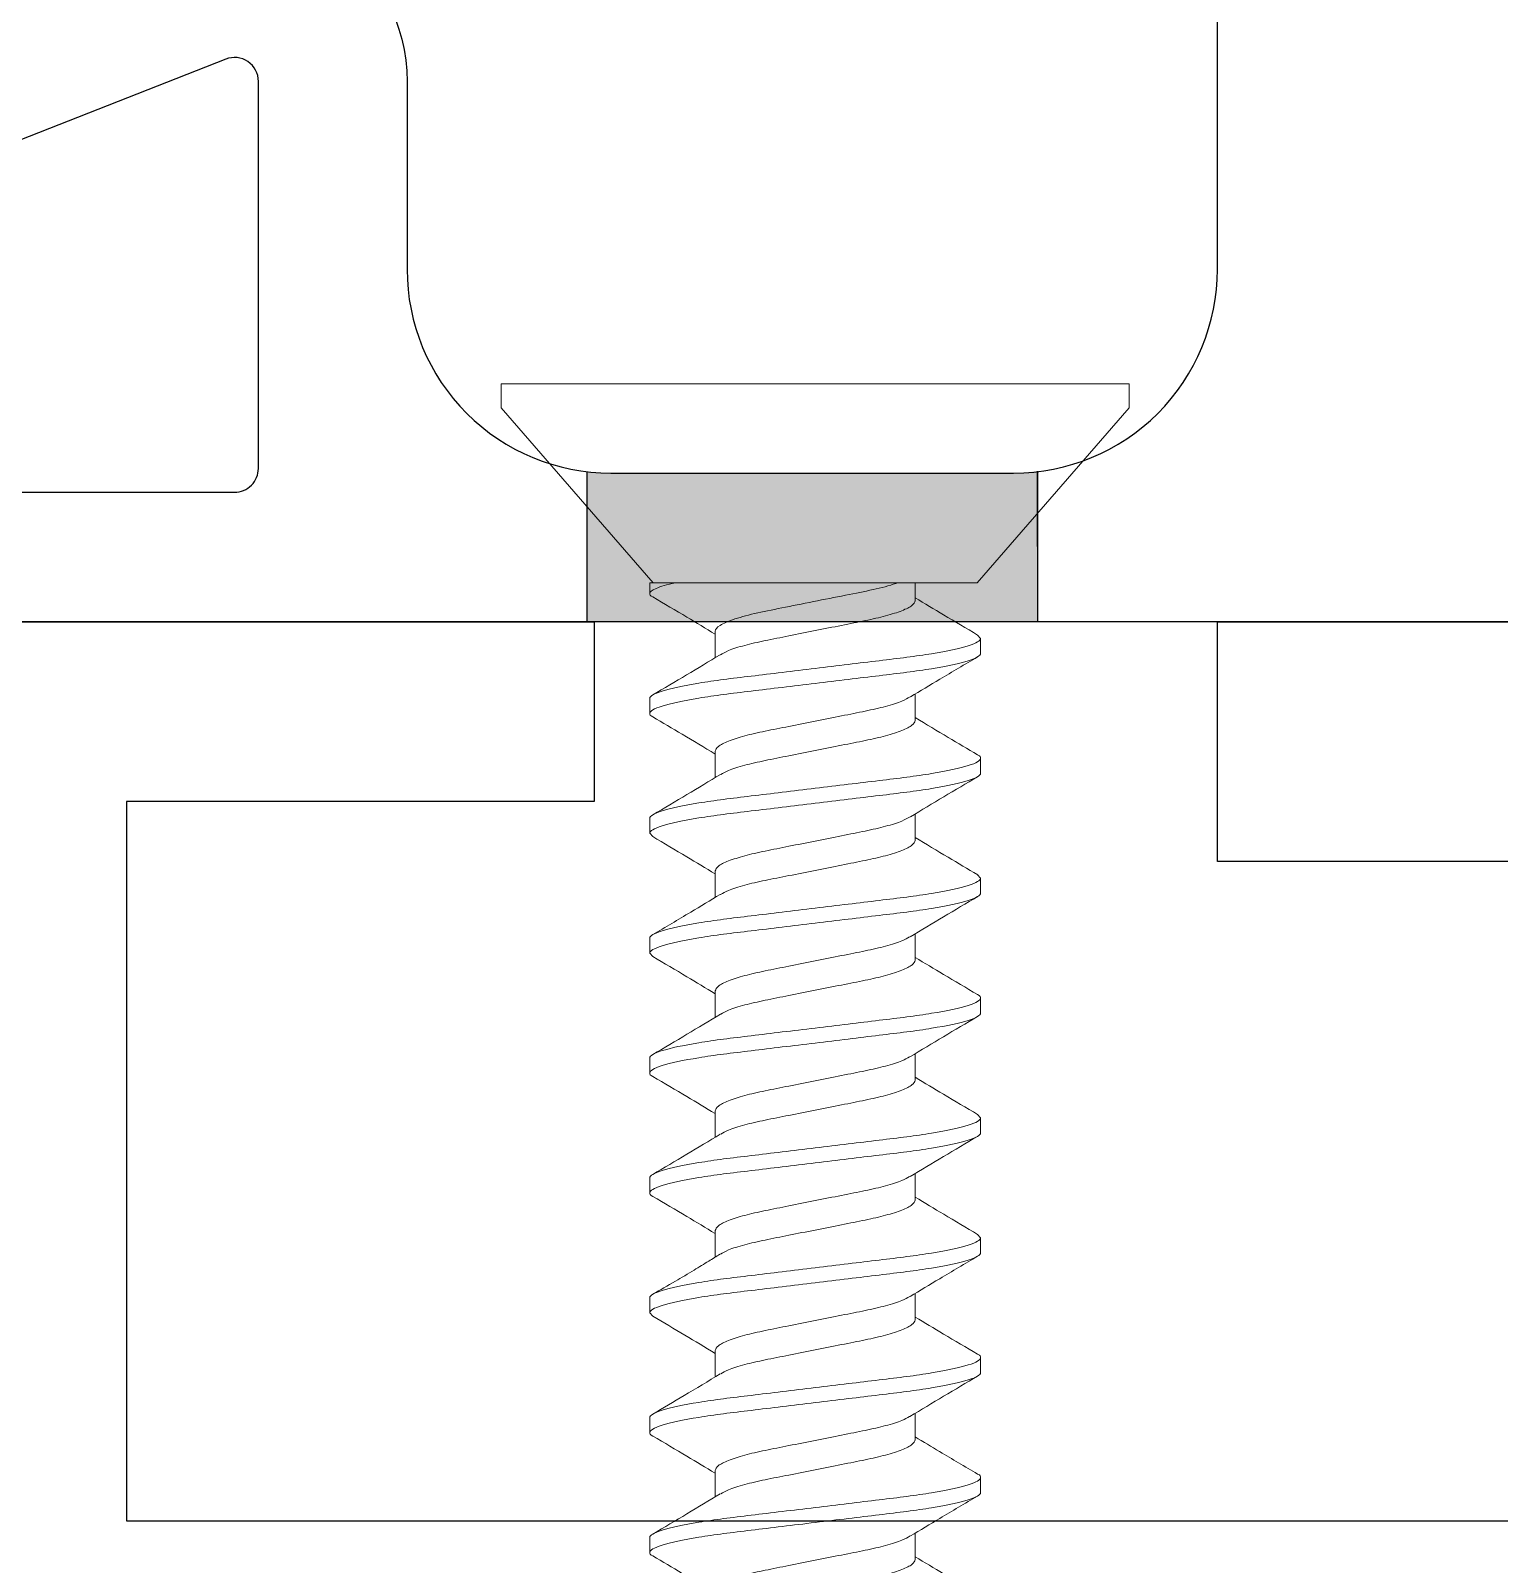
# Model space of a CAD drawing. Extents: x 0 to 79.8, y 0 to 38.2.
# Drawn here: x 23.073 to 23.686, y 29.252 to 29.892 of the extents above; entities that cross this region are included whole.
import ezdxf

# ---------------------------------------------------------------- set-up
doc = ezdxf.new("R2010")
doc.units = 0
doc.header["$MEASUREMENT"] = 0
doc.linetypes.add('SLD-Solid', pattern=[0])
doc.layers.get('0').update_dxf_attribs({"linetype": 'CONTINUOUS'})
for name, color, linetype in [('FRAME', 1, 'CONTINUOUS'), ('TEXT', 7, 'CONTINUOUS'), ('WEEPING', 7, 'CONTINUOUS')]:
    doc.layers.add(name, color=color, linetype=linetype)

# ---------------------------------------------------------------- blocks, each defined once
blk = doc.blocks.new('3749-SILL')
for points in [[(0.53, -0.554), (0.53, -0.366), (0.53, -0.312, -0.414214), (0.55, -0.292), (0.5505, -0.292, -0.414214), (0.57, -0.3115), (0.57, -0.3275, 0.414214), (0.5945, -0.352), (0.5955, -0.352, 0.414214), (0.62, -0.3275), (0.62, -0.0765, 0.414214), (0.5955, -0.052), (0.5945, -0.052, 0.414214), (0.57, -0.0765), (0.57, -0.0925, -0.414214), (0.5505, -0.112), (0.5495, -0.112, -0.414214), (0.53, -0.0925), (0.53, -0.03, -0.414214), (0.57, 0.01), (0.59276, 0.01), (0.61, 0.01, -0.414214), (0.735, -0.115)], [(0.6666, -0.7), (0.01, -0.7, -0.414214)], [(0.01, -0.646), (0.12, -0.646, 0.414214), (0.13, -0.636), (0.13, -0.47463, 0.528549), (0.11635, -0.46532), (0.02185, -0.50242, -0.528549)], [(0.16, -0.41477, -0.250492), (0.192, -0.47463), (0.192, -0.553, 0.414214), (0.277, -0.638), (0.445, -0.638, 0.414214), (0.53, -0.553)]]:
    blk.add_lwpolyline(points, format="xyb")
blk = doc.blocks.new('25559')
at = {"color": 7, "linetype": 'SLD-Solid', "lineweight": 15}
for p, q in [((0.01, 0.131), (0, 0.131)), ((0, 0), (0, 0.131)), ((0.083, 0.06754), (0.01, 0.131)), ((0.083, 0.06754), (0.083, -0.05315)), ((0.10625, 0.069), (0.10482, 0.06775)), ((0.10625, 0.069), (0.1125, 0.069)), ((0.15625, 0.069), (0.1625, 0.069)), ((0.20625, 0.069), (0.20482, 0.06775)), ((0.20625, 0.069), (0.2125, 0.069)), ((0.25625, 0.069), (0.2625, 0.069)), ((0.30625, 0.069), (0.3048, 0.06774)), ((0.30625, 0.069), (0.3125, 0.069)), ((0.35625, 0.069), (0.35481, 0.06774)), ((0.35625, 0.069), (0.3625, 0.069)), ((0.40625, 0.069), (0.4125, 0.069)), ((0.45625, 0.069), (0.4625, 0.069)), ((0.0905, 0.04172), (0.083, 0.04172)), ((0.1405, 0.04172), (0.12945, 0.04172)), ((0.1905, 0.04172), (0.17946, 0.04172)), ((0.2405, 0.04172), (0.22946, 0.04172)), ((0.2905, 0.04172), (0.27946, 0.04172)), ((0.3405, 0.04172), (0.32946, 0.04172)), ((0.3905, 0.04172), (0.37946, 0.04172)), ((0.4405, 0.04172), (0.42946, 0.04172)), ((0.4905, 0.04172), (0.47945, 0.04172)), ((0, -0.131), (0, 0)), ((0.10325, -0.04172), (0.11429, -0.04172)), ((0.15325, -0.04172), (0.16429, -0.04172)), ((0.20325, -0.04172), (0.21429, -0.04172)), ((0.25325, -0.04172), (0.26429, -0.04172)), ((0.30325, -0.04172), (0.31429, -0.04172)), ((0.35325, -0.04172), (0.36432, -0.04172)), ((0.40325, -0.04172), (0.41429, -0.04172)), ((0.45325, -0.04172), (0.46429, -0.04172)), ((0.083, -0.069), (0.083, -0.05833)), ((0.01, -0.131), (0.083, -0.06754)), ((0.0875, -0.069), (0.083, -0.069)), ((0.1375, -0.069), (0.13125, -0.069)), ((0.1875, -0.069), (0.18125, -0.069)), ((0.18893, -0.06775), (0.1875, -0.069)), ((0.2375, -0.069), (0.23125, -0.069)), ((0.23894, -0.06774), (0.2375, -0.069)), ((0.2875, -0.069), (0.28125, -0.069)), ((0.3375, -0.069), (0.33125, -0.069)), ((0.3875, -0.069), (0.38125, -0.069)), ((0.38894, -0.06775), (0.3875, -0.069)), ((0.4375, -0.069), (0.43125, -0.069)), ((0.4875, -0.069), (0.48125, -0.069)), ((0, -0.131), (0.01, -0.131))]:
    blk.add_line(p, q, dxfattribs=at)
for points, knots in [([(0.10482, 0.06776), (0.10203, 0.06303), (0.0969, 0.05432), (0.09167, 0.04567), (0.08929, 0.04172)], [0, 0, 0, 0, 0.544207, 1, 1, 1, 1]), ([(0.13125, -0.069), (0.13035, -0.069), (0.1293, -0.06732), (0.12709, -0.06033), (0.12595, -0.05502), (0.12436, -0.04534), (0.12385, -0.04184), (0.12291, -0.03455), (0.12246, -0.03075), (0.12098, -0.01846), (0.11987, -0.00924), (0.11763, 0.00924), (0.11652, 0.01846), (0.11504, 0.03075), (0.11459, 0.03455), (0.11365, 0.04184), (0.11314, 0.04534), (0.11155, 0.05502), (0.11041, 0.06033), (0.1082, 0.06732), (0.10715, 0.069), (0.10625, 0.069)], [0, 0, 0, 0, 0.125, 0.125, 0.25, 0.25, 0.3125, 0.3125, 0.375, 0.375, 0.5, 0.5, 0.625, 0.625, 0.6875, 0.6875, 0.75, 0.75, 0.875, 0.875, 1, 1, 1, 1]), ([(0.1375, -0.069), (0.1366, -0.069), (0.13555, -0.06732), (0.13334, -0.06033), (0.1322, -0.05502), (0.13061, -0.04534), (0.1301, -0.04184), (0.12916, -0.03455), (0.12871, -0.03075), (0.12723, -0.01846), (0.12612, -0.00924), (0.12388, 0.00924), (0.12277, 0.01846), (0.12129, 0.03075), (0.12084, 0.03455), (0.1199, 0.04184), (0.11939, 0.04534), (0.1178, 0.05502), (0.11666, 0.06033), (0.11445, 0.06732), (0.1134, 0.069), (0.1125, 0.069)], [0, 0, 0, 0, 0.125, 0.125, 0.25, 0.25, 0.3125, 0.3125, 0.375, 0.375, 0.5, 0.5, 0.625, 0.625, 0.6875, 0.6875, 0.75, 0.75, 0.875, 0.875, 1, 1, 1, 1]), ([(0.13062, 0.03978), (0.12817, 0.04384), (0.12258, 0.0531), (0.11707, 0.06244), (0.11399, 0.06768)], [0, 0, 0, 0, 0.438573, 1, 1, 1, 1]), ([(0.15478, 0.06771), (0.15237, 0.06362), (0.14725, 0.05492), (0.14205, 0.04629), (0.13929, 0.04172)], [0, 0, 0, 0, 0.470064, 1, 1, 1, 1]), ([(0.15625, 0.069), (0.15578, 0.06899), (0.15531, 0.06899), (0.15479, 0.06771), (0.15478, 0.06769)], [0, 0, 0, 0, 0.98851, 1, 1, 1, 1]), ([(0.18125, -0.069), (0.18035, -0.069), (0.1793, -0.06732), (0.17709, -0.06033), (0.17595, -0.05502), (0.17436, -0.04534), (0.17385, -0.04184), (0.17291, -0.03455), (0.17246, -0.03075), (0.17098, -0.01846), (0.16987, -0.00924), (0.16763, 0.00924), (0.16652, 0.01846), (0.16504, 0.03075), (0.16459, 0.03455), (0.16365, 0.04184), (0.16314, 0.04534), (0.16155, 0.05502), (0.16041, 0.06033), (0.1582, 0.06732), (0.15715, 0.069), (0.15625, 0.069)], [0, 0, 0, 0, 0.125, 0.125, 0.25, 0.25, 0.3125, 0.3125, 0.375, 0.375, 0.5, 0.5, 0.625, 0.625, 0.6875, 0.6875, 0.75, 0.75, 0.875, 0.875, 1, 1, 1, 1]), ([(0.1875, -0.069), (0.1866, -0.069), (0.18555, -0.06732), (0.18334, -0.06033), (0.1822, -0.05502), (0.18061, -0.04534), (0.1801, -0.04184), (0.17916, -0.03455), (0.17871, -0.03075), (0.17723, -0.01846), (0.17612, -0.00924), (0.17388, 0.00924), (0.17277, 0.01846), (0.17129, 0.03075), (0.17084, 0.03455), (0.1699, 0.04184), (0.16939, 0.04534), (0.1678, 0.05502), (0.16666, 0.06033), (0.16445, 0.06732), (0.1634, 0.069), (0.1625, 0.069)], [0, 0, 0, 0, 0.125, 0.125, 0.25, 0.25, 0.3125, 0.3125, 0.375, 0.375, 0.5, 0.5, 0.625, 0.625, 0.6875, 0.6875, 0.75, 0.75, 0.875, 0.875, 1, 1, 1, 1]), ([(0.18067, 0.03971), (0.17787, 0.04434), (0.17225, 0.05365), (0.16672, 0.06304), (0.16394, 0.06775)], [0, 0, 0, 0, 0.497584, 1, 1, 1, 1]), ([(0.20482, 0.06777), (0.20239, 0.06365), (0.19727, 0.05494), (0.19204, 0.04628), (0.18929, 0.04172)], [0, 0, 0, 0, 0.473411, 1, 1, 1, 1]), ([(0.23125, -0.069), (0.23035, -0.069), (0.2293, -0.06732), (0.22709, -0.06033), (0.22595, -0.05502), (0.22436, -0.04534), (0.22385, -0.04184), (0.22291, -0.03455), (0.22246, -0.03075), (0.22098, -0.01846), (0.21987, -0.00924), (0.21763, 0.00924), (0.21652, 0.01846), (0.21504, 0.03075), (0.21459, 0.03455), (0.21365, 0.04184), (0.21314, 0.04534), (0.21155, 0.05502), (0.21041, 0.06033), (0.2082, 0.06732), (0.20715, 0.069), (0.20625, 0.069)], [0, 0, 0, 0, 0.125, 0.125, 0.25, 0.25, 0.3125, 0.3125, 0.375, 0.375, 0.5, 0.5, 0.625, 0.625, 0.6875, 0.6875, 0.75, 0.75, 0.875, 0.875, 1, 1, 1, 1]), ([(0.2375, -0.069), (0.2366, -0.069), (0.23555, -0.06732), (0.23334, -0.06033), (0.2322, -0.05502), (0.23061, -0.04534), (0.2301, -0.04184), (0.22916, -0.03455), (0.22871, -0.03075), (0.22723, -0.01846), (0.22612, -0.00924), (0.22388, 0.00924), (0.22277, 0.01846), (0.22129, 0.03075), (0.22084, 0.03455), (0.2199, 0.04184), (0.21939, 0.04534), (0.2178, 0.05502), (0.21666, 0.06033), (0.21445, 0.06732), (0.2134, 0.069), (0.2125, 0.069)], [0, 0, 0, 0, 0.125, 0.125, 0.25, 0.25, 0.3125, 0.3125, 0.375, 0.375, 0.5, 0.5, 0.625, 0.625, 0.6875, 0.6875, 0.75, 0.75, 0.875, 0.875, 1, 1, 1, 1]), ([(0.23074, 0.03959), (0.22793, 0.04424), (0.22227, 0.05361), (0.21672, 0.06303), (0.21393, 0.06777)], [0, 0, 0, 0, 0.497176, 1, 1, 1, 1]), ([(0.25477, 0.06769), (0.25199, 0.06296), (0.24687, 0.05427), (0.24167, 0.04565), (0.23929, 0.04172)], [0, 0, 0, 0, 0.544096, 1, 1, 1, 1]), ([(0.25625, 0.069), (0.25578, 0.06899), (0.25531, 0.06898), (0.25478, 0.06769), (0.25477, 0.06766)], [0, 0, 0, 0, 0.980805, 1, 1, 1, 1]), ([(0.28125, -0.069), (0.28035, -0.069), (0.2793, -0.06732), (0.27709, -0.06033), (0.27595, -0.05502), (0.27436, -0.04534), (0.27385, -0.04184), (0.27291, -0.03455), (0.27246, -0.03075), (0.27098, -0.01846), (0.26987, -0.00924), (0.26763, 0.00924), (0.26652, 0.01846), (0.26504, 0.03075), (0.26459, 0.03455), (0.26365, 0.04184), (0.26314, 0.04534), (0.26155, 0.05502), (0.26041, 0.06033), (0.2582, 0.06732), (0.25715, 0.069), (0.25625, 0.069)], [0, 0, 0, 0, 0.125, 0.125, 0.25, 0.25, 0.3125, 0.3125, 0.375, 0.375, 0.5, 0.5, 0.625, 0.625, 0.6875, 0.6875, 0.75, 0.75, 0.875, 0.875, 1, 1, 1, 1]), ([(0.2875, -0.069), (0.2866, -0.069), (0.28555, -0.06732), (0.28334, -0.06033), (0.2822, -0.05502), (0.28061, -0.04534), (0.2801, -0.04184), (0.27916, -0.03455), (0.27871, -0.03075), (0.27723, -0.01846), (0.27612, -0.00924), (0.27388, 0.00924), (0.27277, 0.01846), (0.27129, 0.03075), (0.27084, 0.03455), (0.2699, 0.04184), (0.26939, 0.04534), (0.2678, 0.05502), (0.26666, 0.06033), (0.26445, 0.06732), (0.2634, 0.069), (0.2625, 0.069)], [0, 0, 0, 0, 0.125, 0.125, 0.25, 0.25, 0.3125, 0.3125, 0.375, 0.375, 0.5, 0.5, 0.625, 0.625, 0.6875, 0.6875, 0.75, 0.75, 0.875, 0.875, 1, 1, 1, 1]), ([(0.28079, 0.03951), (0.27797, 0.04417), (0.27231, 0.05355), (0.26675, 0.06298), (0.26396, 0.06772)], [0, 0, 0, 0, 0.497089, 1, 1, 1, 1]), ([(0.3048, 0.06774), (0.30201, 0.063), (0.29689, 0.0543), (0.29167, 0.04565), (0.28929, 0.04172)], [0, 0, 0, 0, 0.5454253, 1, 1, 1, 1]), ([(0.33125, -0.069), (0.33035, -0.069), (0.3293, -0.06732), (0.32709, -0.06033), (0.32595, -0.05502), (0.32436, -0.04534), (0.32385, -0.04184), (0.32291, -0.03455), (0.32246, -0.03075), (0.32098, -0.01846), (0.31987, -0.00924), (0.31763, 0.00924), (0.31652, 0.01846), (0.31504, 0.03075), (0.31459, 0.03455), (0.31365, 0.04184), (0.31314, 0.04534), (0.31155, 0.05502), (0.31041, 0.06033), (0.3082, 0.06732), (0.30715, 0.069), (0.30625, 0.069)], [0, 0, 0, 0, 0.125, 0.125, 0.25, 0.25, 0.3125, 0.3125, 0.375, 0.375, 0.5, 0.5, 0.625, 0.625, 0.6875, 0.6875, 0.75, 0.75, 0.875, 0.875, 1, 1, 1, 1]), ([(0.3375, -0.069), (0.3366, -0.069), (0.33555, -0.06732), (0.33334, -0.06033), (0.3322, -0.05502), (0.33061, -0.04534), (0.3301, -0.04184), (0.32916, -0.03455), (0.32871, -0.03075), (0.32723, -0.01846), (0.32612, -0.00924), (0.32388, 0.00924), (0.32277, 0.01846), (0.32129, 0.03075), (0.32084, 0.03455), (0.3199, 0.04184), (0.31939, 0.04534), (0.3178, 0.05502), (0.31666, 0.06033), (0.31445, 0.06732), (0.3134, 0.069), (0.3125, 0.069)], [0, 0, 0, 0, 0.125, 0.125, 0.25, 0.25, 0.3125, 0.3125, 0.375, 0.375, 0.5, 0.5, 0.625, 0.625, 0.6875, 0.6875, 0.75, 0.75, 0.875, 0.875, 1, 1, 1, 1]), ([(0.33075, 0.03957), (0.32795, 0.04421), (0.32231, 0.05355), (0.31677, 0.06295), (0.31398, 0.06768)], [0, 0, 0, 0, 0.497384, 1, 1, 1, 1]), ([(0.35481, 0.06775), (0.35203, 0.06304), (0.3469, 0.05433), (0.34169, 0.04568), (0.33929, 0.04172)], [0, 0, 0, 0, 0.541562, 1, 1, 1, 1]), ([(0.38125, -0.069), (0.38035, -0.069), (0.3793, -0.06732), (0.37709, -0.06033), (0.37595, -0.05502), (0.37436, -0.04534), (0.37385, -0.04184), (0.37291, -0.03455), (0.37246, -0.03075), (0.37098, -0.01846), (0.36987, -0.00924), (0.36763, 0.00924), (0.36652, 0.01846), (0.36504, 0.03075), (0.36459, 0.03455), (0.36365, 0.04184), (0.36314, 0.04534), (0.36155, 0.05502), (0.36041, 0.06033), (0.3582, 0.06732), (0.35715, 0.069), (0.35625, 0.069)], [0, 0, 0, 0, 0.125, 0.125, 0.25, 0.25, 0.3125, 0.3125, 0.375, 0.375, 0.5, 0.5, 0.625, 0.625, 0.6875, 0.6875, 0.75, 0.75, 0.875, 0.875, 1, 1, 1, 1]), ([(0.3875, -0.069), (0.3866, -0.069), (0.38555, -0.06732), (0.38334, -0.06033), (0.3822, -0.05502), (0.38061, -0.04534), (0.3801, -0.04184), (0.37916, -0.03455), (0.37871, -0.03075), (0.37723, -0.01846), (0.37612, -0.00924), (0.37388, 0.00924), (0.37277, 0.01846), (0.37129, 0.03075), (0.37084, 0.03455), (0.3699, 0.04184), (0.36939, 0.04534), (0.3678, 0.05502), (0.36666, 0.06033), (0.36445, 0.06732), (0.3634, 0.069), (0.3625, 0.069)], [0, 0, 0, 0, 0.125, 0.125, 0.25, 0.25, 0.3125, 0.3125, 0.375, 0.375, 0.5, 0.5, 0.625, 0.625, 0.6875, 0.6875, 0.75, 0.75, 0.875, 0.875, 1, 1, 1, 1]), ([(0.38072, 0.03961), (0.37825, 0.04371), (0.37261, 0.05305), (0.36706, 0.06245), (0.36395, 0.06773)], [0, 0, 0, 0, 0.438718, 1, 1, 1, 1]), ([(0.40479, 0.06772), (0.402, 0.06298), (0.39688, 0.05428), (0.39166, 0.04564), (0.38929, 0.04172)], [0, 0, 0, 0, 0.545773, 1, 1, 1, 1]), ([(0.40625, 0.069), (0.40578, 0.069), (0.40531, 0.06899), (0.40479, 0.06772), (0.40479, 0.06771)], [0, 0, 0, 0, 0.99403, 1, 1, 1, 1]), ([(0.43125, -0.069), (0.43035, -0.069), (0.4293, -0.06732), (0.42709, -0.06033), (0.42595, -0.05502), (0.42436, -0.04534), (0.42385, -0.04184), (0.42291, -0.03455), (0.42246, -0.03075), (0.42098, -0.01846), (0.41987, -0.00924), (0.41763, 0.00924), (0.41652, 0.01846), (0.41504, 0.03075), (0.41459, 0.03455), (0.41365, 0.04184), (0.41314, 0.04534), (0.41155, 0.05502), (0.41041, 0.06033), (0.4082, 0.06732), (0.40715, 0.069), (0.40625, 0.069)], [0, 0, 0, 0, 0.125, 0.125, 0.25, 0.25, 0.3125, 0.3125, 0.375, 0.375, 0.5, 0.5, 0.625, 0.625, 0.6875, 0.6875, 0.75, 0.75, 0.875, 0.875, 1, 1, 1, 1]), ([(0.4375, -0.069), (0.4366, -0.069), (0.43555, -0.06732), (0.43334, -0.06033), (0.4322, -0.05502), (0.43061, -0.04534), (0.4301, -0.04184), (0.42916, -0.03455), (0.42871, -0.03075), (0.42723, -0.01846), (0.42612, -0.00924), (0.42388, 0.00924), (0.42277, 0.01846), (0.42129, 0.03075), (0.42084, 0.03455), (0.4199, 0.04184), (0.41939, 0.04534), (0.4178, 0.05502), (0.41666, 0.06033), (0.41445, 0.06732), (0.4134, 0.069), (0.4125, 0.069)], [0, 0, 0, 0, 0.125, 0.125, 0.25, 0.25, 0.3125, 0.3125, 0.375, 0.375, 0.5, 0.5, 0.625, 0.625, 0.6875, 0.6875, 0.75, 0.75, 0.875, 0.875, 1, 1, 1, 1]), ([(0.43078, 0.03953), (0.42796, 0.04419), (0.42229, 0.05358), (0.41673, 0.06302), (0.41394, 0.06776)], [0, 0, 0, 0, 0.4970233, 1, 1, 1, 1]), ([(0.45479, 0.06772), (0.45168, 0.06244), (0.44656, 0.05374), (0.44134, 0.04511), (0.43929, 0.04172)], [0, 0, 0, 0, 0.6068336, 1, 1, 1, 1]), ([(0.45625, 0.069), (0.45578, 0.069), (0.45531, 0.06899), (0.45479, 0.06772), (0.45479, 0.06771)], [0, 0, 0, 0, 0.992352, 1, 1, 1, 1]), ([(0.48125, -0.069), (0.48035, -0.069), (0.4793, -0.06732), (0.47709, -0.06033), (0.47595, -0.05502), (0.47436, -0.04534), (0.47385, -0.04184), (0.47291, -0.03455), (0.47246, -0.03075), (0.47098, -0.01846), (0.46987, -0.00924), (0.46763, 0.00924), (0.46652, 0.01846), (0.46504, 0.03075), (0.46459, 0.03455), (0.46365, 0.04184), (0.46314, 0.04534), (0.46155, 0.05502), (0.46041, 0.06033), (0.4582, 0.06732), (0.45715, 0.069), (0.45625, 0.069)], [0, 0, 0, 0, 0.125, 0.125, 0.25, 0.25, 0.3125, 0.3125, 0.375, 0.375, 0.5, 0.5, 0.625, 0.625, 0.6875, 0.6875, 0.75, 0.75, 0.875, 0.875, 1, 1, 1, 1]), ([(0.4875, -0.069), (0.4866, -0.069), (0.48555, -0.06732), (0.48334, -0.06033), (0.4822, -0.05502), (0.48061, -0.04534), (0.4801, -0.04184), (0.47916, -0.03455), (0.47871, -0.03075), (0.47723, -0.01846), (0.47612, -0.00924), (0.47388, 0.00924), (0.47277, 0.01846), (0.47129, 0.03075), (0.47084, 0.03455), (0.4699, 0.04184), (0.46939, 0.04534), (0.4678, 0.05502), (0.46666, 0.06033), (0.46445, 0.06732), (0.4634, 0.069), (0.4625, 0.069)], [0, 0, 0, 0, 0.125, 0.125, 0.25, 0.25, 0.3125, 0.3125, 0.375, 0.375, 0.5, 0.5, 0.625, 0.625, 0.6875, 0.6875, 0.75, 0.75, 0.875, 0.875, 1, 1, 1, 1]), ([(0.48062, 0.03977), (0.47817, 0.04383), (0.47258, 0.05309), (0.46708, 0.06243), (0.46399, 0.06767)], [0, 0, 0, 0, 0.438583, 1, 1, 1, 1]), ([(0.50478, 0.06771), (0.50199, 0.06297), (0.49688, 0.05428), (0.49166, 0.04564), (0.48929, 0.04172)], [0, 0, 0, 0, 0.545575, 1, 1, 1, 1]), ([(0.11309, -0.03951), (0.11251, -0.03852), (0.1112, -0.03628), (0.10913, -0.02975), (0.10717, -0.02111), (0.1052, -0.01097), (0.103, 0), (0.1008, 0.01097), (0.09883, 0.02109), (0.09687, 0.02981), (0.09467, 0.03652), (0.09246, 0.0409), (0.09115, 0.04145), (0.0905, 0.04172)], [0, 0, 0, 0, 0.075452, 0.169625, 0.260362, 0.351098, 0.445271, 0.539445, 0.630181, 0.720917, 0.81509, 0.909264, 1, 1, 1, 1]), ([(0.1306, 0.03961), (0.13121, 0.03859), (0.13254, 0.03633), (0.13462, 0.02976), (0.13658, 0.0211), (0.13855, 0.01097), (0.14075, 0), (0.14295, -0.01097), (0.14492, -0.02109), (0.14688, -0.02981), (0.14908, -0.03652), (0.15129, -0.0409), (0.1526, -0.04145), (0.15325, -0.04172)], [0, 0, 0, 0, 0.077601, 0.171555, 0.26208, 0.352606, 0.44656, 0.540515, 0.63104, 0.721566, 0.81552, 0.909475, 1, 1, 1, 1]), ([(0.16298, -0.0393), (0.16244, -0.03837), (0.16116, -0.03619), (0.15913, -0.02975), (0.15717, -0.02111), (0.1552, -0.01097), (0.153, 0), (0.1508, 0.01097), (0.14883, 0.02109), (0.14687, 0.02981), (0.14467, 0.03652), (0.14246, 0.0409), (0.14115, 0.04145), (0.1405, 0.04172)], [0, 0, 0, 0, 0.071202, 0.165808, 0.256961, 0.348115, 0.442721, 0.537327, 0.628481, 0.719634, 0.81424, 0.908847, 1, 1, 1, 1]), ([(0.18064, 0.03955), (0.18123, 0.03854), (0.18255, 0.0363), (0.18462, 0.02975), (0.18658, 0.02111), (0.18855, 0.01097), (0.19075, 0), (0.19295, -0.01097), (0.19492, -0.02109), (0.19688, -0.02981), (0.19908, -0.03652), (0.20129, -0.0409), (0.2026, -0.04145), (0.20325, -0.04172)], [0, 0, 0, 0, 0.076238, 0.170331, 0.26099, 0.351649, 0.445743, 0.539836, 0.630495, 0.721154, 0.815248, 0.909341, 1, 1, 1, 1]), ([(0.21305, -0.03944), (0.21248, -0.03846), (0.21118, -0.03625), (0.20913, -0.02975), (0.20717, -0.02111), (0.2052, -0.01097), (0.203, 0), (0.2008, 0.01097), (0.19883, 0.02109), (0.19687, 0.02981), (0.19467, 0.03652), (0.19246, 0.0409), (0.19115, 0.04145), (0.1905, 0.04172)], [0, 0, 0, 0, 0.073946, 0.168273, 0.259157, 0.350041, 0.444368, 0.538694, 0.629578, 0.720463, 0.814789, 0.909116, 1, 1, 1, 1]), ([(0.23072, 0.0394), (0.23128, 0.03844), (0.23257, 0.03623), (0.23462, 0.02975), (0.23658, 0.02111), (0.23855, 0.01097), (0.24075, 0), (0.24295, -0.01097), (0.24492, -0.02109), (0.24688, -0.02981), (0.24908, -0.03652), (0.25129, -0.0409), (0.2526, -0.04145), (0.25325, -0.04172)], [0, 0, 0, 0, 0.073189, 0.167593, 0.258551, 0.34951, 0.443913, 0.538317, 0.629276, 0.720234, 0.814638, 0.909042, 1, 1, 1, 1]), ([(0.263, -0.03933), (0.26244, -0.03838), (0.26116, -0.0362), (0.25913, -0.02975), (0.25717, -0.02111), (0.2552, -0.01097), (0.253, 0), (0.2508, 0.01097), (0.24883, 0.02109), (0.24687, 0.02981), (0.24467, 0.03652), (0.24246, 0.0409), (0.24115, 0.04145), (0.2405, 0.04172)], [0, 0, 0, 0, 0.071694, 0.16625, 0.257355, 0.34846, 0.443016, 0.537572, 0.628677, 0.719783, 0.814339, 0.908895, 1, 1, 1, 1]), ([(0.28076, 0.03931), (0.28131, 0.03837), (0.28259, 0.03619), (0.28462, 0.02975), (0.28658, 0.02111), (0.28855, 0.01097), (0.29075, 0), (0.29295, -0.01097), (0.29492, -0.02109), (0.29688, -0.02981), (0.29908, -0.03652), (0.30129, -0.0409), (0.3026, -0.04145), (0.30325, -0.04172)], [0, 0, 0, 0, 0.071245, 0.165847, 0.256996, 0.348145, 0.442747, 0.537349, 0.628498, 0.719647, 0.814249, 0.908851, 1, 1, 1, 1]), ([(0.31305, -0.03942), (0.31248, -0.03845), (0.31118, -0.03624), (0.30913, -0.02975), (0.30717, -0.02111), (0.3052, -0.01097), (0.303, 0), (0.3008, 0.01097), (0.29883, 0.02109), (0.29687, 0.02981), (0.29467, 0.03652), (0.29246, 0.0409), (0.29115, 0.04145), (0.2905, 0.04172)], [0, 0, 0, 0, 0.073637, 0.167995, 0.258909, 0.349824, 0.444182, 0.53854, 0.629455, 0.720369, 0.814727, 0.909086, 1, 1, 1, 1]), ([(0.33073, 0.03938), (0.33129, 0.03842), (0.33258, 0.03622), (0.33462, 0.02975), (0.33658, 0.02111), (0.33855, 0.01097), (0.34075, 0), (0.34295, -0.01097), (0.34492, -0.02109), (0.34688, -0.02981), (0.34908, -0.03652), (0.35129, -0.0409), (0.3526, -0.04145), (0.35325, -0.04172)], [0, 0, 0, 0, 0.072754, 0.167202, 0.258203, 0.349204, 0.443652, 0.538101, 0.629102, 0.720103, 0.814551, 0.908999, 1, 1, 1, 1]), ([(0.3631, -0.03953), (0.36252, -0.03853), (0.3612, -0.0363), (0.35913, -0.02975), (0.35717, -0.02111), (0.3552, -0.01097), (0.353, 0), (0.3508, 0.01097), (0.34883, 0.02109), (0.34687, 0.02981), (0.34467, 0.03652), (0.34246, 0.0409), (0.34115, 0.04145), (0.3405, 0.04172)], [0, 0, 0, 0, 0.075946, 0.170069, 0.260757, 0.351445, 0.445568, 0.539691, 0.630379, 0.721066, 0.815189, 0.909312, 1, 1, 1, 1]), ([(0.3807, 0.03944), (0.38127, 0.03846), (0.38257, 0.03625), (0.38462, 0.02975), (0.38658, 0.02111), (0.38855, 0.01097), (0.39075, 0), (0.39295, -0.01097), (0.39492, -0.02109), (0.39688, -0.02981), (0.39908, -0.03652), (0.40129, -0.0409), (0.4026, -0.04145), (0.40325, -0.04172)], [0, 0, 0, 0, 0.07394, 0.168268, 0.259152, 0.350037, 0.444364, 0.538691, 0.629576, 0.720461, 0.814788, 0.909115, 1, 1, 1, 1]), ([(0.41303, -0.03939), (0.41247, -0.03843), (0.41117, -0.03623), (0.40913, -0.02975), (0.40717, -0.02111), (0.4052, -0.01097), (0.403, 0), (0.4008, 0.01097), (0.39883, 0.02109), (0.39687, 0.02981), (0.39467, 0.03652), (0.39246, 0.0409), (0.39115, 0.04145), (0.3905, 0.04172)], [0, 0, 0, 0, 0.072938, 0.167367, 0.25835, 0.349333, 0.443763, 0.538192, 0.629175, 0.720158, 0.814587, 0.909017, 1, 1, 1, 1]), ([(0.43075, 0.03933), (0.4313, 0.03839), (0.43259, 0.0362), (0.43462, 0.02975), (0.43658, 0.02111), (0.43855, 0.01097), (0.44075, 0), (0.44295, -0.01097), (0.44492, -0.02109), (0.44688, -0.02981), (0.44908, -0.03652), (0.45129, -0.0409), (0.4526, -0.04145), (0.45325, -0.04172)], [0, 0, 0, 0, 0.071746, 0.166296, 0.257396, 0.348497, 0.443047, 0.537598, 0.628698, 0.719798, 0.814349, 0.9089, 1, 1, 1, 1]), ([(0.46302, -0.03938), (0.46246, -0.03842), (0.46117, -0.03622), (0.45913, -0.02975), (0.45717, -0.02111), (0.4552, -0.01097), (0.453, 0), (0.4508, 0.01097), (0.44883, 0.02109), (0.44687, 0.02981), (0.44467, 0.03652), (0.44246, 0.0409), (0.44115, 0.04145), (0.4405, 0.04172)], [0, 0, 0, 0, 0.072679, 0.167134, 0.258143, 0.349151, 0.443607, 0.538063, 0.629071, 0.72008, 0.814536, 0.908991, 1, 1, 1, 1]), ([(0.48061, 0.03961), (0.48121, 0.03859), (0.48254, 0.03633), (0.48462, 0.02976), (0.48658, 0.0211), (0.48855, 0.01097), (0.49075, 0), (0.49295, -0.01097), (0.49492, -0.02109), (0.49688, -0.02981), (0.49908, -0.03652), (0.50129, -0.0409), (0.5026, -0.04145), (0.50325, -0.04172)], [0, 0, 0, 0, 0.077477, 0.171444, 0.261982, 0.352519, 0.446486, 0.540453, 0.630991, 0.721528, 0.815495, 0.909462, 1, 1, 1, 1]), ([(0.51301, -0.03935), (0.51245, -0.0384), (0.51117, -0.03621), (0.50913, -0.02975), (0.50717, -0.02111), (0.5052, -0.01097), (0.503, 0), (0.5008, 0.01097), (0.49883, 0.02109), (0.49687, 0.02981), (0.49467, 0.03652), (0.49246, 0.0409), (0.49115, 0.04145), (0.4905, 0.04172)], [0, 0, 0, 0, 0.07205, 0.16657, 0.25764, 0.34871, 0.44323, 0.53775, 0.62882, 0.71989, 0.81441, 0.90893, 1, 1, 1, 1]), ([(0.10325, -0.04172), (0.10252, -0.04172), (0.10169, -0.04106), (0.09994, -0.03828), (0.09901, -0.03617), (0.09722, -0.03077), (0.09635, -0.02749), (0.09478, -0.02041), (0.09406, -0.01659), (0.09237, -0.00812), (0.09146, -0.00357), (0.08965, 0.0055), (0.08875, 0.01), (0.0871, 0.01828), (0.0864, 0.02199), (0.08479, 0.02891), (0.0839, 0.03205), (0.083, 0.03458)], [0, 0, 0, 0, 0.125, 0.125, 0.25, 0.25, 0.375, 0.375, 0.5, 0.5, 0.625, 0.625, 0.75, 0.75, 0.875, 0.875, 1, 1, 1, 1]), ([(0.08896, -0.06772), (0.09175, -0.06297), (0.09687, -0.05428), (0.10209, -0.04564), (0.10446, -0.04172)], [0, 0, 0, 0, 0.5457802, 1, 1, 1, 1]), ([(0.11306, -0.03968), (0.11587, -0.04432), (0.1215, -0.05365), (0.12703, -0.06304), (0.12981, -0.06776)], [0, 0, 0, 0, 0.497462, 1, 1, 1, 1]), ([(0.13897, -0.06771), (0.14138, -0.06362), (0.1465, -0.05493), (0.1517, -0.04629), (0.15446, -0.04172)], [0, 0, 0, 0, 0.470044, 1, 1, 1, 1]), ([(0.16296, -0.03951), (0.16577, -0.04416), (0.17144, -0.05353), (0.17699, -0.06296), (0.17978, -0.0677)], [0, 0, 0, 0, 0.497144, 1, 1, 1, 1]), ([(0.18893, -0.06777), (0.19171, -0.06304), (0.19684, -0.05433), (0.20207, -0.04568), (0.20446, -0.04172)], [0, 0, 0, 0, 0.54272, 1, 1, 1, 1]), ([(0.21303, -0.03961), (0.2155, -0.04371), (0.22114, -0.05305), (0.22668, -0.06245), (0.22979, -0.06773)], [0, 0, 0, 0, 0.43871, 1, 1, 1, 1]), ([(0.23894, -0.06775), (0.24174, -0.06301), (0.24686, -0.05431), (0.25208, -0.04565), (0.25446, -0.04172)], [0, 0, 0, 0, 0.5452236, 1, 1, 1, 1]), ([(0.26297, -0.03953), (0.26578, -0.04418), (0.27144, -0.05354), (0.27699, -0.06296), (0.27978, -0.0677)], [0, 0, 0, 0, 0.4972086, 1, 1, 1, 1]), ([(0.28898, -0.0677), (0.29176, -0.06296), (0.29688, -0.05427), (0.30209, -0.04564), (0.30446, -0.04172)], [0, 0, 0, 0, 0.545165, 1, 1, 1, 1]), ([(0.31302, -0.0396), (0.31583, -0.04426), (0.32148, -0.05362), (0.32703, -0.06304), (0.32982, -0.06777)], [0, 0, 0, 0, 0.4972292, 1, 1, 1, 1]), ([(0.33897, -0.0677), (0.34175, -0.06298), (0.34687, -0.05428), (0.35208, -0.04566), (0.35446, -0.04172)], [0, 0, 0, 0, 0.543547, 1, 1, 1, 1]), ([(0.36312, -0.03977), (0.36404, -0.04126), (0.36601, -0.04446), (0.37002, -0.05095), (0.37483, -0.05918), (0.37799, -0.06462), (0.37976, -0.06767)], [0, 0, 0, 0, 0.188833, 0.40295, 0.664767, 1, 1, 1, 1]), ([(0.38894, -0.06776), (0.39158, -0.06328), (0.3967, -0.05457), (0.40192, -0.04592), (0.40446, -0.04172)], [0, 0, 0, 0, 0.5147178, 1, 1, 1, 1]), ([(0.413, -0.03957), (0.41603, -0.0446), (0.42169, -0.05397), (0.42724, -0.06339), (0.42981, -0.06776)], [0, 0, 0, 0, 0.536416, 1, 1, 1, 1]), ([(0.43897, -0.0677), (0.44176, -0.06296), (0.44688, -0.05427), (0.45209, -0.04564), (0.45446, -0.04172)], [0, 0, 0, 0, 0.545775, 1, 1, 1, 1]), ([(0.463, -0.03957), (0.4658, -0.04421), (0.47144, -0.05354), (0.47698, -0.06295), (0.47977, -0.06768)], [0, 0, 0, 0, 0.4973796, 1, 1, 1, 1]), ([(0.48896, -0.06772), (0.49137, -0.06363), (0.49649, -0.05493), (0.5017, -0.0463), (0.50446, -0.04172)], [0, 0, 0, 0, 0.470247, 1, 1, 1, 1]), ([(0.0875, -0.069), (0.08685, -0.069), (0.08613, -0.06815), (0.0846, -0.06459), (0.0838, -0.06186), (0.083, -0.05833)], [0, 0, 0, 0, 0.5, 0.5, 1, 1, 1, 1]), ([(0.08896, -0.06771), (0.08896, -0.06772), (0.08844, -0.06899), (0.08797, -0.069), (0.0875, -0.069)], [0, 0, 0, 0, 0.007657, 1, 1, 1, 1]), ([(0.13897, -0.06769), (0.13896, -0.06771), (0.13844, -0.06899), (0.13797, -0.06899), (0.1375, -0.069)], [0, 0, 0, 0, 0.0112204, 1, 1, 1, 1]), ([(0.28898, -0.06768), (0.28897, -0.0677), (0.28844, -0.06898), (0.28797, -0.06899), (0.2875, -0.069)], [0, 0, 0, 0, 0.015708, 1, 1, 1, 1]), ([(0.33897, -0.06769), (0.33897, -0.0677), (0.33844, -0.06899), (0.33797, -0.06899), (0.3375, -0.069)], [0, 0, 0, 0, 0.012818, 1, 1, 1, 1]), ([(0.43897, -0.06768), (0.43897, -0.0677), (0.43844, -0.06898), (0.43797, -0.06899), (0.4375, -0.069)], [0, 0, 0, 0, 0.014388, 1, 1, 1, 1]), ([(0.48896, -0.06771), (0.48896, -0.06772), (0.48844, -0.06899), (0.48797, -0.069), (0.4875, -0.069)], [0, 0, 0, 0, 0.005935, 1, 1, 1, 1])]:
    blk.add_open_spline(points, degree=3, knots=knots, dxfattribs=at)
blk.add_open_spline([(0.083, -0.05833), (0.083, -0.05667), (0.083, -0.05495), (0.083, -0.05315)], degree=3, dxfattribs=at)

msp = doc.modelspace()

# ---------------------------------------------------------------- hatches: boundary and pattern name
at = {"layer": 'WEEPING'}
msp.add_hatch(color=7, dxfattribs=at).paths.add_polyline_path([(23.4933819, 29.7078982, -0.02865575), (23.4833819, 29.7070208), (23.4071622, 29.7070208), (23.3153819, 29.7070208, -0.02948858), (23.3053819, 29.7076111), (23.3053819, 29.6450208), (23.4933819, 29.6450208)])

# ---------------------------------------------------------------- linework, layer by layer
at = {"layer": 'TEXT'}
msp.add_lwpolyline([(23.0383821, 29.6450209), (23.3083821, 29.6450209), (23.3083821, 29.5700209), (23.1133821, 29.5700209), (23.1133821, 29.2700209), (23.8048819, 29.2700209, 0.41421356), (23.9298819, 29.3950209), (23.9298819, 29.4200208, 0.41421356), (23.8048819, 29.5450208), (23.5683819, 29.5450208), (23.5683819, 29.6450209), (23.9523819, 29.6450209), (23.9523819, 29.7832722, -2.3187293), (24.0323819, 29.7832722), (24.0323819, 29.6450209), (24.4163819, 29.6450209)], format="xyb", dxfattribs=at)
at = {"layer": 'WEEPING', "color": 7}
for p, q in [((23.4933819, 29.6921788), (23.4933819, 29.7078982)), ((23.4933819, 29.7078982), (23.4933819, 29.6921788)), ((23.4933819, 29.6764595), (23.4933819, 29.7078982)), ((23.4933819, 29.7078982), (23.4933819, 29.6450208)), ((23.3053819, 29.7076111), (23.3053819, 29.6450208))]:
    msp.add_line(p, q, dxfattribs=at)

# ---------------------------------------------------------------- block references
at = {"layer": 'FRAME'}
msp.add_blockref('3749-SILL', (23.0383819, 30.3450213), dxfattribs=at)
at = {"layer": 'TEXT', "rotation": 270}
msp.add_blockref('25559', (23.4006045, 29.744324), dxfattribs=at)

doc.saveas('drawing.dxf')
